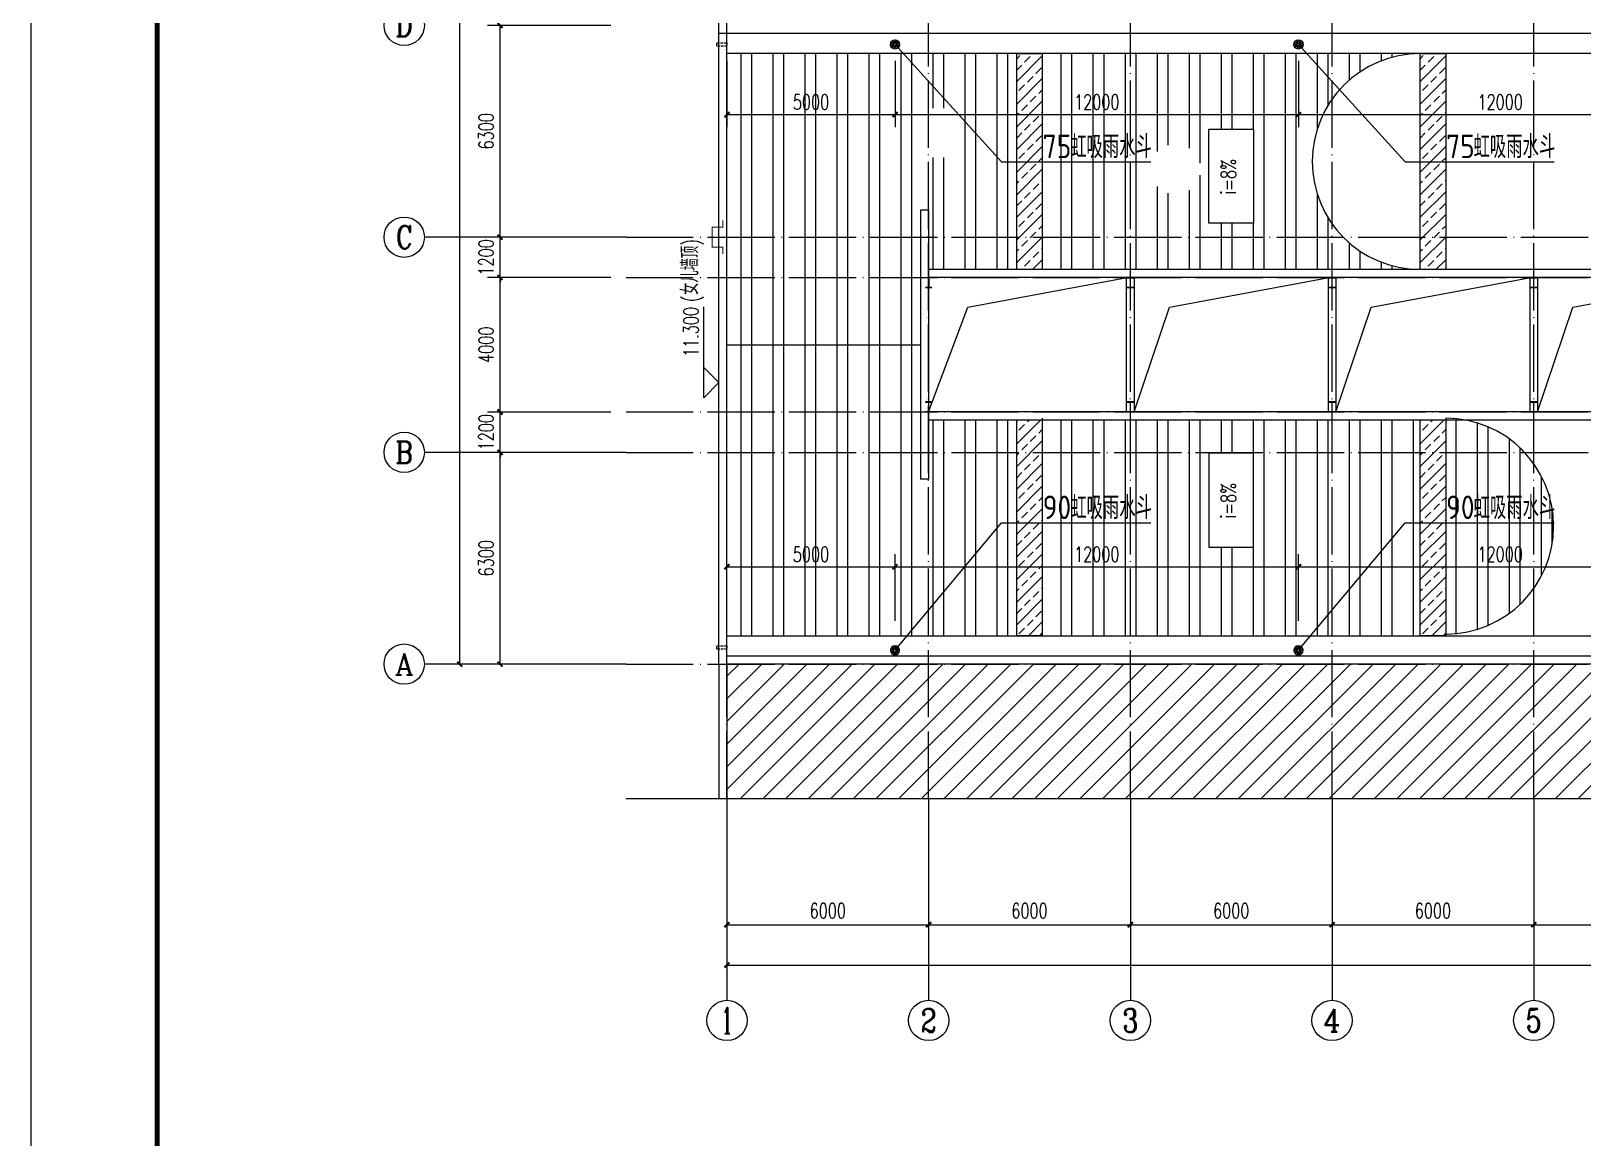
# Model space of a CAD drawing. Extents: x 1635833 to 4277885, y 16914845 to 35313750.
# Drawn here: x 2113224 to 2159387, y 17538837 to 17571763 of the extents above; entities that cross this region are included whole.
import ezdxf
from ezdxf.enums import TextEntityAlignment as Align

# ---------------------------------------------------------------- set-up
doc = ezdxf.new("R2010")
doc.units = 0
doc.header["$LTSCALE"] = 1000
doc.header["$MEASUREMENT"] = 0
doc.linetypes.add('DASH', pattern=[0.35, 0.25, -0.1])
doc.linetypes.add('DOTE', pattern=[2.42, 2, -0.2, 0.02, -0.2])
doc.layers.get('Defpoints').update_dxf_attribs({"color": 250})
for name, color, linetype in [('0 - 屋顶线', 150, 'Continuous'), ('AXIS_TEXT', 7, 'Continuous'), ('AXIS_外部', 171, 'Continuous'), ('COLUMN', 2, 'Continuous'), ('DIM_SYMB', 165, 'Continuous'), ('DOTE', 8, 'DOTE'), ('PUB_DIM', 161, 'Continuous'), ('PUB_TEXT', 7, 'Continuous'), ('R-tec-xhbz', 7, 'Continuous'), ('R-tec-ysd', 1, 'Continuous'), ('TK', 4, 'Continuous'), ('TWT_DIM', 3, 'Continuous'), ('TWT_TEXT', 7, 'Continuous'), ('WALL-PARAPET', 6, 'Continuous'), ('填充', 8, 'Continuous')]:
    doc.layers.add(name, color=color, linetype=linetype)
doc.styles.add('_TCH_AXIS', font='COMPLEX', dxfattribs={"bigfont": 'GBCBIG'})
doc.styles.add('_TCH_DIM', font='SIMPLEX', dxfattribs={"bigfont": 'GBCBIG'})
doc.styles.add('_TCH_DIM_T3', font='SIMPLEX', dxfattribs={"width": 0.705882, "bigfont": 'GBCBIG'})
doc.styles.add('COMPLEX', font='COMPLEX')
doc.styles.get("Standard").update_dxf_attribs({"font": 'gbenor.shx', "bigfont": 'gbcbig.shx'})
doc.dimstyles.new('_TCH_ARCH&&150', dxfattribs={"dimtxt": 446.25, "dimasz": 150, "dimexe": 375, "dimexo": 450, "dimgap": 189.375, "dimtad": 1, "dimdec": 0, "dimzin": 0, "dimdsep": 46, "dimtxsty": '_TCH_DIM_T3', "dimblk": 'ARCHTICK', "dimcen": 0.09, "dimclrt": 7, "dimazin": 2, "dimtfac": 1, "dimtdec": 0, "dimtix": 1, "dimtmove": 2, "dimatfit": 3, "dimfxl": 0, "dimtolj": 1, "dimtzin": 0, "dimarcsym": 0})
doc.dimstyles.new('_TWT_ARCH&&150', dxfattribs={"dimtxt": 446.25, "dimasz": 150, "dimexe": 375, "dimexo": 450, "dimgap": 150, "dimtad": 1, "dimdec": 0, "dimzin": 0, "dimdsep": 46, "dimtxsty": '_TCH_DIM_T3', "dimblk": 'ARCHTICK', "dimcen": 0.09, "dimclrt": 7, "dimazin": 2, "dimtfac": 1, "dimtdec": 0, "dimtix": 1, "dimtmove": 2, "dimatfit": 3, "dimfxl": 0, "dimtolj": 1, "dimtzin": 0, "dimarcsym": 0})
pattern_1 = [(90, (53131.6, -1907255), (-952.5, 6e-14), []), (90, (53449.1, -1906937.5), (-952.5, 6e-14), [])]

# ---------------------------------------------------------------- blocks, each defined once
blk = doc.blocks.new('A$C0FCD69EC')
at = {"layer": 'COLUMN'}
blk.add_hatch(color=2, dxfattribs=at).paths.add_polyline_path([(300, 180), (294, 180), (294, 94), (6, 94), (6, 180), (0, 180), (0, 0), (6, 0), (6, 86), (294, 86), (294, 0), (300, 0)])
at = {"layer": 'COLUMN', "color": 2}
blk.add_lwpolyline([(300, 0), (294, 0), (294, 86), (6, 86), (6, 0), (0, 0), (0, 180), (6, 180), (6, 94), (294, 94), (294, 180), (300, 180)], close=True, dxfattribs=at)
blk = doc.blocks.new('ysd')
at = {"layer": 'R-tec-ysd', "lineweight": 25}
for p, q in [((351079, 494502), (351174, 494471)), ((351174, 494452), (351079, 494422)), ((351179, 494489), (351081, 494510)), ((351081, 494414), (351179, 494435)), ((351121, 494579), (351188, 494505)), ((351188, 494419), (351121, 494344)), ((351201, 494518), (351127, 494585)), ((351127, 494339), (351201, 494405)), ((351196, 494625), (351217, 494527)), ((351217, 494396), (351196, 494299)), ((351235, 494532), (351204, 494627)), ((351204, 494297), (351235, 494391)), ((351284, 494627), (351254, 494532)), ((351254, 494391), (351284, 494297)), ((351271, 494527), (351292, 494625)), ((351292, 494299), (351271, 494396)), ((351362, 494585), (351288, 494518)), ((351288, 494405), (351362, 494339)), ((351301, 494505), (351367, 494579)), ((351367, 494344), (351301, 494419)), ((351407, 494510), (351310, 494489)), ((351310, 494435), (351407, 494414)), ((351315, 494471), (351409, 494502)), ((351409, 494422), (351315, 494452))]:
    blk.add_line(p, q, dxfattribs=at)
for radius in [170, 54]:
    blk.add_circle((351244, 494462), radius, dxfattribs=at)
for centre, start, end in [((351170, 494462), 291.6382, 68.3675), ((351180, 494499), 261.6382, 38.3675), ((351180, 494425), 321.6382, 98.3675), ((351207, 494526), 231.6382, 8.3675), ((351207, 494398), 351.6382, 128.3675), ((351244, 494536), 201.6382, 338.3675), ((351244, 494388), 21.6382, 158.3675), ((351281, 494526), 171.6382, 308.3675), ((351281, 494398), 51.6382, 188.3675), ((351308, 494499), 141.6382, 278.3675), ((351308, 494425), 81.6382, 218.3675), ((351318, 494462), 111.6382, 248.3675)]:
    blk.add_arc(centre, 10, start, end, dxfattribs=at)
blk = doc.blocks.new('GeYuanFrame_62034133', base_point=(20.09, 4.53))
at = {"layer": 'TK'}
blk.add_lwpolyline([(20.09, 4.53), (20.09, 598.53), (1071.09, 598.53), (1071.09, 4.53)], close=True, dxfattribs=at)
at = {"layer": 'TK', "const_width": 1}
blk.add_lwpolyline([(45.09, 588.53), (1061.09, 588.53), (1061.09, 14.53), (45.09, 14.53)], close=True, dxfattribs=at)
blk = doc.blocks.new('_ArchTick')
at = {"color": 0, "linetype": 'ByBlock', "const_width": 0.4}
blk.add_lwpolyline([(-0.5, -0.5), (0.5, 0.5)], dxfattribs=at)
blk = doc.blocks.new('*D55')
at = {"layer": 'Defpoints', "color": 0}
for p in [(2138924, 17555827), (2133924, 17553771), (2138924, 17553771)]:
    blk.add_point(p, dxfattribs=at)
at = {"layer": 'TWT_DIM', "color": 0, "lineweight": -2}
for p, q in [((2133924, 17554221), (2133924, 17556202)), ((2138924, 17554221), (2138924, 17556202)), ((2133924, 17555827), (2138924, 17555827))]:
    blk.add_line(p, q, dxfattribs=at)
at = {"layer": 'TWT_DIM', "color": 0, "lineweight": -2, "xscale": 150, "yscale": 150, "zscale": 150, "rotation": 180}
blk.add_blockref('_ArchTick', (2133924, 17555827), dxfattribs=at)
at = {"layer": 'TWT_DIM', "color": 0, "lineweight": -2, "xscale": 150, "yscale": 150, "zscale": 150}
blk.add_blockref('_ArchTick', (2138924, 17555827), dxfattribs=at)
at = {"layer": 'TWT_DIM', "color": 7, "insert": (2136424, 17556200), "char_height": 446.2, "attachment_point": 5, "style": '_TCH_DIM_T3'}
blk.add_mtext('\\A1;5000', dxfattribs=at)
blk = doc.blocks.new('*D56')
at = {"layer": 'Defpoints', "color": 0}
for p in [(2150924, 17555827), (2138924, 17553771), (2150924, 17553771)]:
    blk.add_point(p, dxfattribs=at)
at = {"layer": 'TWT_DIM', "color": 0, "lineweight": -2}
for p, q in [((2138924, 17554221), (2138924, 17556202)), ((2150924, 17554221), (2150924, 17556202)), ((2138924, 17555827), (2150924, 17555827))]:
    blk.add_line(p, q, dxfattribs=at)
at = {"layer": 'TWT_DIM', "color": 0, "lineweight": -2, "xscale": 150, "yscale": 150, "zscale": 150, "rotation": 180}
blk.add_blockref('_ArchTick', (2138924, 17555827), dxfattribs=at)
at = {"layer": 'TWT_DIM', "color": 0, "lineweight": -2, "xscale": 150, "yscale": 150, "zscale": 150}
blk.add_blockref('_ArchTick', (2150924, 17555827), dxfattribs=at)
at = {"layer": 'TWT_DIM', "color": 7, "insert": (2144924, 17556200), "char_height": 446.2, "attachment_point": 5, "style": '_TCH_DIM_T3'}
blk.add_mtext('\\A1;12000', dxfattribs=at)
blk = doc.blocks.new('*D57')
at = {"layer": 'Defpoints', "color": 0}
for p in [(2162924, 17555827), (2150924, 17553771), (2162924, 17553771)]:
    blk.add_point(p, dxfattribs=at)
at = {"layer": 'TWT_DIM', "color": 0, "lineweight": -2}
for p, q in [((2150924, 17554221), (2150924, 17556202)), ((2162924, 17554221), (2162924, 17556202)), ((2150924, 17555827), (2162924, 17555827))]:
    blk.add_line(p, q, dxfattribs=at)
at = {"layer": 'TWT_DIM', "color": 0, "lineweight": -2, "xscale": 150, "yscale": 150, "zscale": 150, "rotation": 180}
blk.add_blockref('_ArchTick', (2150924, 17555827), dxfattribs=at)
at = {"layer": 'TWT_DIM', "color": 0, "lineweight": -2, "xscale": 150, "yscale": 150, "zscale": 150}
blk.add_blockref('_ArchTick', (2162924, 17555827), dxfattribs=at)
at = {"layer": 'TWT_DIM', "color": 7, "insert": (2156924, 17556200), "char_height": 446.2, "attachment_point": 5, "style": '_TCH_DIM_T3'}
blk.add_mtext('\\A1;12000', dxfattribs=at)
blk = doc.blocks.new('*D65')
at = {"layer": 'Defpoints', "color": 0}
for p in [(2133924, 17571331), (2138924, 17571331), (2138924, 17569276)]:
    blk.add_point(p, dxfattribs=at)
at = {"layer": 'TWT_DIM', "color": 0, "lineweight": -2}
for p, q in [((2133924, 17570881), (2133924, 17568901)), ((2138924, 17570881), (2138924, 17568901)), ((2133924, 17569276), (2138924, 17569276))]:
    blk.add_line(p, q, dxfattribs=at)
at = {"layer": 'TWT_DIM', "color": 0, "lineweight": -2, "xscale": 150, "yscale": 150, "zscale": 150, "rotation": 180}
blk.add_blockref('_ArchTick', (2133924, 17569276), dxfattribs=at)
at = {"layer": 'TWT_DIM', "color": 0, "lineweight": -2, "xscale": 150, "yscale": 150, "zscale": 150}
blk.add_blockref('_ArchTick', (2138924, 17569276), dxfattribs=at)
at = {"layer": 'TWT_DIM', "color": 7, "insert": (2136424, 17569649), "char_height": 446.2, "attachment_point": 5, "style": '_TCH_DIM_T3'}
blk.add_mtext('\\A1;5000', dxfattribs=at)
blk = doc.blocks.new('*D66')
at = {"layer": 'Defpoints', "color": 0}
for p in [(2138924, 17571331), (2150924, 17571331), (2150924, 17569276)]:
    blk.add_point(p, dxfattribs=at)
at = {"layer": 'TWT_DIM', "color": 0, "lineweight": -2}
for p, q in [((2138924, 17570881), (2138924, 17568901)), ((2150924, 17570881), (2150924, 17568901)), ((2138924, 17569276), (2150924, 17569276))]:
    blk.add_line(p, q, dxfattribs=at)
at = {"layer": 'TWT_DIM', "color": 0, "lineweight": -2, "xscale": 150, "yscale": 150, "zscale": 150, "rotation": 180}
blk.add_blockref('_ArchTick', (2138924, 17569276), dxfattribs=at)
at = {"layer": 'TWT_DIM', "color": 0, "lineweight": -2, "xscale": 150, "yscale": 150, "zscale": 150}
blk.add_blockref('_ArchTick', (2150924, 17569276), dxfattribs=at)
at = {"layer": 'TWT_DIM', "color": 7, "insert": (2144924, 17569649), "char_height": 446.2, "attachment_point": 5, "style": '_TCH_DIM_T3'}
blk.add_mtext('\\A1;12000', dxfattribs=at)
blk = doc.blocks.new('*D67')
at = {"layer": 'Defpoints', "color": 0}
for p in [(2150924, 17571331), (2162924, 17571331), (2162924, 17569276)]:
    blk.add_point(p, dxfattribs=at)
at = {"layer": 'TWT_DIM', "color": 0, "lineweight": -2}
for p, q in [((2150924, 17570881), (2150924, 17568901)), ((2162924, 17570881), (2162924, 17568901)), ((2150924, 17569276), (2162924, 17569276))]:
    blk.add_line(p, q, dxfattribs=at)
at = {"layer": 'TWT_DIM', "color": 0, "lineweight": -2, "xscale": 150, "yscale": 150, "zscale": 150, "rotation": 180}
blk.add_blockref('_ArchTick', (2150924, 17569276), dxfattribs=at)
at = {"layer": 'TWT_DIM', "color": 0, "lineweight": -2, "xscale": 150, "yscale": 150, "zscale": 150}
blk.add_blockref('_ArchTick', (2162924, 17569276), dxfattribs=at)
at = {"layer": 'TWT_DIM', "color": 7, "insert": (2156924, 17569649), "char_height": 446.2, "attachment_point": 5, "style": '_TCH_DIM_T3'}
blk.add_mtext('\\A1;12000', dxfattribs=at)
blk = doc.blocks.new('*D100')
at = {"layer": 'AXIS_外部', "color": 0, "lineweight": -2}
for p, q in [((2130474, 17559231), (2126799, 17559231)), ((2127174, 17552931), (2127174, 17559231)), ((2130474, 17552931), (2126799, 17552931))]:
    blk.add_line(p, q, dxfattribs=at)
at = {"layer": 'Defpoints', "color": 0}
for p in [(2127174, 17559231), (2130924, 17559231), (2130924, 17552931)]:
    blk.add_point(p, dxfattribs=at)
at = {"layer": 'AXIS_外部', "color": 0, "lineweight": -2, "xscale": 150, "yscale": 150, "zscale": 150}
for p, rotation in [((2127174, 17559231), 90), ((2127174, 17552931), 270)]:
    blk.add_blockref('_ArchTick', p, dxfattribs=dict(at, rotation=rotation))
at = {"layer": 'AXIS_外部', "color": 7, "insert": (2126761, 17556081), "char_height": 446.2, "attachment_point": 5, "rotation": 90, "style": '_TCH_DIM_T3'}
blk.add_mtext('\\A1;6300', dxfattribs=at)
blk = doc.blocks.new('*D101')
at = {"layer": 'AXIS_外部', "color": 0, "lineweight": -2}
for p, q in [((2127174, 17560431), (2127174, 17560581)), ((2130474, 17560431), (2126799, 17560431)), ((2127174, 17559231), (2127174, 17560431)), ((2130474, 17559231), (2126799, 17559231)), ((2127174, 17559231), (2127174, 17559081))]:
    blk.add_line(p, q, dxfattribs=at)
at = {"layer": 'Defpoints', "color": 0}
for p in [(2127174, 17560431), (2130924, 17560431), (2130924, 17559231)]:
    blk.add_point(p, dxfattribs=at)
at = {"layer": 'AXIS_外部', "color": 0, "lineweight": -2, "xscale": 150, "yscale": 150, "zscale": 150}
for p, rotation in [((2127174, 17560431), 270), ((2127174, 17559231), 90)]:
    blk.add_blockref('_ArchTick', p, dxfattribs=dict(at, rotation=rotation))
at = {"layer": 'AXIS_外部', "color": 7, "insert": (2126761, 17559831), "char_height": 446.2, "attachment_point": 5, "rotation": 90, "style": '_TCH_DIM_T3'}
blk.add_mtext('\\A1;1200', dxfattribs=at)
blk = doc.blocks.new('*D102')
at = {"layer": 'AXIS_外部', "color": 0, "lineweight": -2}
for p, q in [((2130474, 17564431), (2126799, 17564431)), ((2127174, 17560431), (2127174, 17564431)), ((2130474, 17560431), (2126799, 17560431))]:
    blk.add_line(p, q, dxfattribs=at)
at = {"layer": 'Defpoints', "color": 0}
for p in [(2127174, 17564431), (2130924, 17564431), (2130924, 17560431)]:
    blk.add_point(p, dxfattribs=at)
at = {"layer": 'AXIS_外部', "color": 0, "lineweight": -2, "xscale": 150, "yscale": 150, "zscale": 150}
for p, rotation in [((2127174, 17564431), 90), ((2127174, 17560431), 270)]:
    blk.add_blockref('_ArchTick', p, dxfattribs=dict(at, rotation=rotation))
at = {"layer": 'AXIS_外部', "color": 7, "insert": (2126761, 17562431), "char_height": 446.2, "attachment_point": 5, "rotation": 90, "style": '_TCH_DIM_T3'}
blk.add_mtext('\\A1;4000', dxfattribs=at)
blk = doc.blocks.new('*D103')
at = {"layer": 'AXIS_外部', "color": 0, "lineweight": -2}
for p, q in [((2130474, 17565631), (2126799, 17565631)), ((2127174, 17565631), (2127174, 17565781)), ((2127174, 17564431), (2127174, 17565631)), ((2130474, 17564431), (2126799, 17564431)), ((2127174, 17564431), (2127174, 17564281))]:
    blk.add_line(p, q, dxfattribs=at)
at = {"layer": 'Defpoints', "color": 0}
for p in [(2127174, 17565631), (2130924, 17565631), (2130924, 17564431)]:
    blk.add_point(p, dxfattribs=at)
at = {"layer": 'AXIS_外部', "color": 0, "lineweight": -2, "xscale": 150, "yscale": 150, "zscale": 150}
for p, rotation in [((2127174, 17565631), 270), ((2127174, 17564431), 90)]:
    blk.add_blockref('_ArchTick', p, dxfattribs=dict(at, rotation=rotation))
at = {"layer": 'AXIS_外部', "color": 7, "insert": (2126761, 17565031), "char_height": 446.2, "attachment_point": 5, "rotation": 90, "style": '_TCH_DIM_T3'}
blk.add_mtext('\\A1;1200', dxfattribs=at)
blk = doc.blocks.new('*D104')
at = {"layer": 'AXIS_外部', "color": 0, "lineweight": -2}
for p, q in [((2130474, 17571931), (2126799, 17571931)), ((2127174, 17565631), (2127174, 17571931)), ((2130474, 17565631), (2126799, 17565631))]:
    blk.add_line(p, q, dxfattribs=at)
at = {"layer": 'Defpoints', "color": 0}
for p in [(2127174, 17571931), (2130924, 17571931), (2130924, 17565631)]:
    blk.add_point(p, dxfattribs=at)
at = {"layer": 'AXIS_外部', "color": 0, "lineweight": -2, "xscale": 150, "yscale": 150, "zscale": 150}
for p, rotation in [((2127174, 17571931), 90), ((2127174, 17565631), 270)]:
    blk.add_blockref('_ArchTick', p, dxfattribs=dict(at, rotation=rotation))
at = {"layer": 'AXIS_外部', "color": 7, "insert": (2126761, 17568781), "char_height": 446.2, "attachment_point": 5, "rotation": 90, "style": '_TCH_DIM_T3'}
blk.add_mtext('\\A1;6300', dxfattribs=at)
blk = doc.blocks.new('*D114')
at = {"layer": 'AXIS_外部', "color": 0, "lineweight": -2}
for p, q in [((2130474, 17610171), (2125599, 17610171)), ((2125974, 17552931), (2125974, 17610171)), ((2130474, 17552931), (2125599, 17552931))]:
    blk.add_line(p, q, dxfattribs=at)
at = {"layer": 'Defpoints', "color": 0}
for p in [(2125974, 17610171), (2130924, 17610171), (2130924, 17552931)]:
    blk.add_point(p, dxfattribs=at)
at = {"layer": 'AXIS_外部', "color": 0, "lineweight": -2, "xscale": 150, "yscale": 150, "zscale": 150}
for p, rotation in [((2125974, 17610171), 90), ((2125974, 17552931), 270)]:
    blk.add_blockref('_ArchTick', p, dxfattribs=dict(at, rotation=rotation))
at = {"layer": 'AXIS_外部', "color": 7, "insert": (2125561, 17581551), "char_height": 446.2, "attachment_point": 5, "rotation": 90, "style": '_TCH_DIM_T3'}
blk.add_mtext('\\A1;57240', dxfattribs=at)
blk = doc.blocks.new('*D136')
at = {"layer": 'AXIS_外部', "color": 0, "lineweight": -2}
for p, q in [((2133924, 17548481), (2133924, 17544806)), ((2139924, 17548481), (2139924, 17544806)), ((2133924, 17545181), (2139924, 17545181))]:
    blk.add_line(p, q, dxfattribs=at)
at = {"layer": 'Defpoints', "color": 0}
for p in [(2133924, 17548931), (2139924, 17548931), (2139924, 17545181)]:
    blk.add_point(p, dxfattribs=at)
at = {"layer": 'AXIS_外部', "color": 0, "lineweight": -2, "xscale": 150, "yscale": 150, "zscale": 150, "rotation": 180}
blk.add_blockref('_ArchTick', (2133924, 17545181), dxfattribs=at)
at = {"layer": 'AXIS_外部', "color": 0, "lineweight": -2, "xscale": 150, "yscale": 150, "zscale": 150}
blk.add_blockref('_ArchTick', (2139924, 17545181), dxfattribs=at)
at = {"layer": 'AXIS_外部', "color": 7, "insert": (2136924, 17545594), "char_height": 446.2, "attachment_point": 5, "style": '_TCH_DIM_T3'}
blk.add_mtext('\\A1;6000', dxfattribs=at)
blk = doc.blocks.new('*D137')
at = {"layer": 'AXIS_外部', "color": 0, "lineweight": -2}
for p, q in [((2139924, 17548481), (2139924, 17544806)), ((2145924, 17548481), (2145924, 17544806)), ((2139924, 17545181), (2145924, 17545181))]:
    blk.add_line(p, q, dxfattribs=at)
at = {"layer": 'Defpoints', "color": 0}
for p in [(2139924, 17548931), (2145924, 17548931), (2145924, 17545181)]:
    blk.add_point(p, dxfattribs=at)
at = {"layer": 'AXIS_外部', "color": 0, "lineweight": -2, "xscale": 150, "yscale": 150, "zscale": 150, "rotation": 180}
blk.add_blockref('_ArchTick', (2139924, 17545181), dxfattribs=at)
at = {"layer": 'AXIS_外部', "color": 0, "lineweight": -2, "xscale": 150, "yscale": 150, "zscale": 150}
blk.add_blockref('_ArchTick', (2145924, 17545181), dxfattribs=at)
at = {"layer": 'AXIS_外部', "color": 7, "insert": (2142924, 17545594), "char_height": 446.2, "attachment_point": 5, "style": '_TCH_DIM_T3'}
blk.add_mtext('\\A1;6000', dxfattribs=at)
blk = doc.blocks.new('*D138')
at = {"layer": 'AXIS_外部', "color": 0, "lineweight": -2}
for p, q in [((2145924, 17548481), (2145924, 17544806)), ((2151924, 17548481), (2151924, 17544806)), ((2145924, 17545181), (2151924, 17545181))]:
    blk.add_line(p, q, dxfattribs=at)
at = {"layer": 'Defpoints', "color": 0}
for p in [(2145924, 17548931), (2151924, 17548931), (2151924, 17545181)]:
    blk.add_point(p, dxfattribs=at)
at = {"layer": 'AXIS_外部', "color": 0, "lineweight": -2, "xscale": 150, "yscale": 150, "zscale": 150, "rotation": 180}
blk.add_blockref('_ArchTick', (2145924, 17545181), dxfattribs=at)
at = {"layer": 'AXIS_外部', "color": 0, "lineweight": -2, "xscale": 150, "yscale": 150, "zscale": 150}
blk.add_blockref('_ArchTick', (2151924, 17545181), dxfattribs=at)
at = {"layer": 'AXIS_外部', "color": 7, "insert": (2148924, 17545594), "char_height": 446.2, "attachment_point": 5, "style": '_TCH_DIM_T3'}
blk.add_mtext('\\A1;6000', dxfattribs=at)
blk = doc.blocks.new('*D139')
at = {"layer": 'AXIS_外部', "color": 0, "lineweight": -2}
for p, q in [((2151924, 17548481), (2151924, 17544806)), ((2157924, 17548481), (2157924, 17544806)), ((2151924, 17545181), (2157924, 17545181))]:
    blk.add_line(p, q, dxfattribs=at)
at = {"layer": 'Defpoints', "color": 0}
for p in [(2151924, 17548931), (2157924, 17548931), (2157924, 17545181)]:
    blk.add_point(p, dxfattribs=at)
at = {"layer": 'AXIS_外部', "color": 0, "lineweight": -2, "xscale": 150, "yscale": 150, "zscale": 150, "rotation": 180}
blk.add_blockref('_ArchTick', (2151924, 17545181), dxfattribs=at)
at = {"layer": 'AXIS_外部', "color": 0, "lineweight": -2, "xscale": 150, "yscale": 150, "zscale": 150}
blk.add_blockref('_ArchTick', (2157924, 17545181), dxfattribs=at)
at = {"layer": 'AXIS_外部', "color": 7, "insert": (2154924, 17545594), "char_height": 446.2, "attachment_point": 5, "style": '_TCH_DIM_T3'}
blk.add_mtext('\\A1;6000', dxfattribs=at)
blk = doc.blocks.new('*D140')
at = {"layer": 'AXIS_外部', "color": 0, "lineweight": -2}
for p, q in [((2157924, 17548481), (2157924, 17544806)), ((2163924, 17548481), (2163924, 17544806)), ((2157924, 17545181), (2163924, 17545181))]:
    blk.add_line(p, q, dxfattribs=at)
at = {"layer": 'Defpoints', "color": 0}
for p in [(2157924, 17548931), (2163924, 17548931), (2163924, 17545181)]:
    blk.add_point(p, dxfattribs=at)
at = {"layer": 'AXIS_外部', "color": 0, "lineweight": -2, "xscale": 150, "yscale": 150, "zscale": 150, "rotation": 180}
blk.add_blockref('_ArchTick', (2157924, 17545181), dxfattribs=at)
at = {"layer": 'AXIS_外部', "color": 0, "lineweight": -2, "xscale": 150, "yscale": 150, "zscale": 150}
blk.add_blockref('_ArchTick', (2163924, 17545181), dxfattribs=at)
at = {"layer": 'AXIS_外部', "color": 7, "insert": (2160924, 17545594), "char_height": 446.2, "attachment_point": 5, "style": '_TCH_DIM_T3'}
blk.add_mtext('\\A1;6000', dxfattribs=at)
blk = doc.blocks.new('*D154')
at = {"layer": 'AXIS_外部', "color": 0, "lineweight": -2}
for p, q in [((2133924, 17548481), (2133924, 17543606)), ((2241924, 17548481), (2241924, 17543606)), ((2133924, 17543981), (2241924, 17543981))]:
    blk.add_line(p, q, dxfattribs=at)
at = {"layer": 'Defpoints', "color": 0}
for p in [(2133924, 17548931), (2241924, 17548931), (2241924, 17543981)]:
    blk.add_point(p, dxfattribs=at)
at = {"layer": 'AXIS_外部', "color": 0, "lineweight": -2, "xscale": 150, "yscale": 150, "zscale": 150, "rotation": 180}
blk.add_blockref('_ArchTick', (2133924, 17543981), dxfattribs=at)
at = {"layer": 'AXIS_外部', "color": 0, "lineweight": -2, "xscale": 150, "yscale": 150, "zscale": 150}
blk.add_blockref('_ArchTick', (2241924, 17543981), dxfattribs=at)
at = {"layer": 'AXIS_外部', "color": 7, "insert": (2187924, 17544394), "char_height": 446.2, "attachment_point": 5, "style": '_TCH_DIM_T3'}
blk.add_mtext('\\A1;108000', dxfattribs=at)
blk = doc.blocks.new('_AXISO')
blk.add_circle((0, 0), 0.5)
at = {"layer": 'AXIS_TEXT', "style": 'COMPLEX', "width": 1.041667}
blk.add_attdef('A', text='', height=0.56, dxfattribs=at).set_placement((-0.25, -0.28), (0.25, -0.28), align=Align.FIT)

msp = doc.modelspace()

# ---------------------------------------------------------------- hatches: boundary and pattern name
h = msp.add_hatch()
h.set_pattern_fill('ANSI31', color=250, scale=300, style=0)
h.set_pattern_definition([(45, (53131.6, -1333871.85), (-336.759605, 336.759605), [])])
h.paths.add_polyline_path([(2241923.512, 17552931.374), (2133923.512, 17552931.374), (2133923.512, 17548931.374), (2187810.05, 17548931.374), (2187886.484, 17549141.374), (2187960.541, 17548721.374), (2188035.05, 17548931.374), (2241923.512, 17548931.374)])
h.paths.add_polyline_path([(2186716.34, 17550509.338), (2187472.416, 17550509.338), (2187472.416, 17551756.807), (2186716.34, 17551756.807)], flags=24)
h.paths.add_polyline_path([(2185342.986, 17550485.604), (2187144.505, 17550485.604), (2187144.505, 17551807.123), (2185342.986, 17551807.123)], flags=24)
h.paths.add_polyline_path([(2184334.568, 17550509.338), (2185771.15, 17550509.338), (2185771.15, 17551756.807), (2184334.568, 17551756.807)], flags=24)
h.paths.add_polyline_path([(2182956.467, 17550469.465), (2184767.479, 17550469.465), (2184767.479, 17551819.465), (2182956.467, 17551819.465)], flags=24)
at = {"layer": '填充'}
h = msp.add_hatch(dxfattribs=at)
h.set_pattern_fill('ANSI32', color=8, scale=200, angle=45, style=0)
h.set_pattern_definition(pattern_1)
h.paths.add_polyline_path([(2142543.512, 17571091.374), (2133923.512, 17571091.374), (2133923.512, 17562431.374), (2136528.512, 17562431.374), (2136528.512, 17568737.139), (2139457.471, 17568737.139, -1), (2140957.471, 17568737.139, -1), (2139457.471, 17568737.139), (2136528.512, 17568737.139), (2136528.512, 17562431.374), (2139683.512, 17562431.374), (2139683.512, 17566431.374), (2139923.512, 17566431.374), (2139923.512, 17564671.374), (2142543.512, 17564671.374)])
h.paths.add_polyline_path([(2137968.97, 17561764.812), (2137968.97, 17563097.937), (2137299.595, 17563097.937), (2137299.595, 17561764.812)], flags=9)
h.paths.add_polyline_path([(2137968.97, 17564764.812), (2137968.97, 17566097.937), (2137299.595, 17566097.937), (2137299.595, 17564764.812)], flags=24)
h.paths.add_polyline_path([(2137289.564, 17567958.296), (2139468.92, 17567958.296), (2139468.92, 17568703.907), (2137289.564, 17568703.907)], flags=24)
h.paths.add_polyline_path([(2137013.408, 17568783.076), (2139411.533, 17568783.076), (2139411.533, 17569452.451), (2137013.408, 17569452.451)], flags=24)
h = msp.add_hatch(dxfattribs=at)
h.set_pattern_fill('ANSI32', color=8, scale=200, angle=45, style=0)
h.set_pattern_definition(pattern_1)
h.paths.add_polyline_path([(2154543.512, 17571091.374), (2143303.512, 17571091.374), (2143303.512, 17567656.374), (2143645.256, 17567656.374), (2146518.03, 17567656.374, -1), (2148018.03, 17567656.374, -1), (2146518.03, 17567656.374), (2143645.256, 17567656.374), (2143303.512, 17567656.374), (2143303.512, 17564671.374), (2154543.512, 17564671.374, -1)])
h.paths.add_polyline_path([(2148261.012, 17568841.127), (2149586.012, 17568841.127), (2149586.012, 17566043.403), (2148261.012, 17566043.403)], flags=16)
h.paths.add_polyline_path([(2145619.107, 17566891.494), (2146504.346, 17566891.494), (2146504.346, 17567620.35), (2145619.107, 17567620.35)], flags=24)
h.paths.add_polyline_path([(2144073.967, 17567702.312), (2146472.092, 17567702.312), (2146472.092, 17568371.687), (2144073.967, 17568371.687)], flags=24)
h = msp.add_hatch(dxfattribs=at)
h.set_pattern_fill('ANSI33', color=8, scale=150, style=0)
h.set_pattern_definition([(45, (56131.6, -1441012.84), (-336.759605, 336.759605), []), (45, (56468.36, -1441012.84), (-336.759605, 336.759605), [238.125, -119.0625])])
h.paths.add_polyline_path([(2142543.512, 17564671.374), (2143303.512, 17564671.374), (2143303.512, 17571031.374), (2142543.512, 17571031.374)])
h.paths.add_polyline_path([(2143303.512, 17560191.374), (2142543.512, 17560191.374), (2142543.512, 17553771.374), (2143303.512, 17553771.374)])
h = msp.add_hatch(dxfattribs=at)
h.set_pattern_fill('ANSI33', color=8, scale=150, style=0)
h.set_pattern_definition([(45, (68131.6, -1441012.84), (-336.759605, 336.759605), []), (45, (68468.36, -1441012.84), (-336.759605, 336.759605), [238.125, -119.0625])])
h.paths.add_polyline_path([(2155303.512, 17560191.374), (2154543.512, 17560191.374), (2154543.512, 17553771.374), (2155303.512, 17553771.374)])
h.paths.add_polyline_path([(2154543.512, 17564671.374), (2155303.512, 17564671.374), (2155303.512, 17571031.374), (2154543.512, 17571031.374)])
h = msp.add_hatch(dxfattribs=at)
h.set_pattern_fill('ANSI32', color=8, scale=200, angle=45, style=0)
h.set_pattern_definition(pattern_1)
h.paths.add_polyline_path([(2142543.512, 17560191.374), (2139923.512, 17560191.374), (2139923.512, 17558431.374), (2139683.512, 17558431.374), (2139683.512, 17560431.374), (2139683.512, 17562431.374), (2133923.512, 17562431.374), (2133923.512, 17553771.374), (2142543.512, 17553771.374)])
h.paths.add_polyline_path([(2137968.97, 17558764.812), (2137968.97, 17560097.937), (2137299.595, 17560097.937), (2137299.595, 17558764.812)], flags=24)
h.paths.add_polyline_path([(2137968.97, 17561764.812), (2137968.97, 17563097.937), (2137299.595, 17563097.937), (2137299.595, 17561764.812)], flags=9)
h.paths.add_polyline_path([(2142406.95, 17558032.312), (2143440.075, 17558032.312), (2143440.075, 17558701.687), (2142406.95, 17558701.687)], flags=9)
h.paths.add_polyline_path([(2140566.95, 17558032.312), (2141900.075, 17558032.312), (2141900.075, 17558701.687), (2140566.95, 17558701.687)], flags=24)
h = msp.add_hatch(dxfattribs=at)
h.set_pattern_fill('ANSI32', color=8, scale=200, angle=45, style=0)
h.set_pattern_definition(pattern_1)
h.paths.add_polyline_path([(2154543.512, 17560191.374), (2143303.512, 17560191.374), (2143303.512, 17553771.374), (2154543.512, 17553771.374)])
h.paths.add_polyline_path([(2149586.012, 17556405.679), (2148261.012, 17556405.679), (2148261.012, 17559203.403), (2149586.012, 17559203.403)], flags=16)
h.paths.add_polyline_path([(2154406.95, 17558032.312), (2155440.075, 17558032.312), (2155440.075, 17558701.687), (2154406.95, 17558701.687)], flags=9)
h.paths.add_polyline_path([(2152566.95, 17558032.312), (2153900.075, 17558032.312), (2153900.075, 17558701.687), (2152566.95, 17558701.687)], flags=24)
h.paths.add_polyline_path([(2143946.95, 17558032.312), (2145280.075, 17558032.312), (2145280.075, 17558701.687), (2143946.95, 17558701.687)], flags=24)
h.paths.add_polyline_path([(2142406.95, 17558032.312), (2143440.075, 17558032.312), (2143440.075, 17558701.687), (2142406.95, 17558701.687)], flags=9)
h.paths.add_polyline_path([(2151024.59, 17554185.523), (2151909.829, 17554185.523), (2151909.829, 17554914.379), (2151024.59, 17554914.379)], flags=24)
h.paths.add_polyline_path([(2151355.507, 17555015.749), (2151919.603, 17555015.749), (2151919.603, 17555769.738), (2151355.507, 17555769.738)], flags=24)
h.paths.add_polyline_path([(2149751.684, 17555057.777), (2151444.809, 17555057.777), (2151444.809, 17555727.152), (2149751.684, 17555727.152)], flags=24)
h.paths.add_polyline_path([(2148659.656, 17555010.164), (2149977.741, 17555010.164), (2149977.741, 17555764.153), (2148659.656, 17555764.153)], flags=24)
h.paths.add_polyline_path([(2147745.833, 17555057.777), (2148763.958, 17555057.777), (2148763.958, 17555727.152), (2147745.833, 17555727.152)], flags=24)
h.paths.add_polyline_path([(2147399.417, 17555035.297), (2147941.172, 17555035.297), (2147941.172, 17555739.02), (2147399.417, 17555739.02)], flags=24)
h.paths.add_polyline_path([(2146177.216, 17555057.777), (2147510.341, 17555057.777), (2147510.341, 17555727.152), (2146177.216, 17555727.152)], flags=24)
h = msp.add_hatch(dxfattribs=at)
h.set_pattern_fill('ANSI32', color=8, scale=200, angle=45, style=0)
h.set_pattern_definition(pattern_1)
h.paths.add_polyline_path([(2155898.36, 17560191.374), (2155303.512, 17560191.374), (2155303.512, 17555011.839), (2157794.082, 17555011.839, 0.568286898)])
h.paths.add_polyline_path([(2157794.082, 17555011.839), (2155303.512, 17555011.839), (2155303.512, 17553826.972, 0.225748309)])
h.paths.add_polyline_path([(2155946.95, 17558032.312), (2157280.075, 17558032.312), (2157280.075, 17558701.687), (2155946.95, 17558701.687)], flags=24)
h.paths.add_polyline_path([(2154406.95, 17558032.312), (2155440.075, 17558032.312), (2155440.075, 17558701.687), (2154406.95, 17558701.687)], flags=9)

# ---------------------------------------------------------------- linework, layer by layer
at = {"linetype": 'DASH', "ltscale": 0.3}
for points in [[(2133923.512, 17571413.128), (2133923.512, 17571313.128), (2133623.512, 17571313.128), (2133623.512, 17571413.128)], [(2133923.512, 17553476.824), (2133923.512, 17553376.824), (2133623.512, 17553376.824), (2133623.512, 17553476.824)]]:
    msp.add_lwpolyline(points, close=True, dxfattribs=at)
for points in [[(2142543.512, 17564671.374), (2142543.512, 17571091.374), (2143303.512, 17571091.374), (2143303.512, 17564671.374)], [(2154543.512, 17564671.374), (2154543.512, 17571091.374), (2155303.512, 17571091.374), (2155303.512, 17564671.374)], [(2143303.512, 17560246.972), (2143303.512, 17553771.374), (2142543.512, 17553771.374), (2142543.512, 17560160.491)], [(2155303.512, 17560246.972), (2155303.512, 17553771.374), (2154543.512, 17553771.374), (2154543.512, 17560160.491)]]:
    msp.add_lwpolyline(points)
for points in [[(2149586.012, 17568841.127), (2149586.012, 17566043.403), (2148261.012, 17566043.403), (2148261.012, 17568841.127)], [(2146033.512, 17564431.374), (2146033.512, 17560431.374), (2145813.512, 17560431.374), (2145813.512, 17564431.374)], [(2152033.512, 17564431.374), (2152033.512, 17560431.374), (2151813.512, 17560431.374), (2151813.512, 17564431.374)], [(2158033.512, 17564431.374), (2158033.512, 17560431.374), (2157813.512, 17560431.374), (2157813.512, 17564431.374)], [(2149586.012, 17556405.679), (2149586.012, 17559203.403), (2148261.012, 17559203.403), (2148261.012, 17556405.679)]]:
    msp.add_lwpolyline(points, close=True)
at = {"const_width": 30}
msp.add_lwpolyline([(2133803.512, 17565131.374), (2133803.512, 17565331.374), (2133483.512, 17565331.374), (2133483.512, 17565931.374), (2133803.512, 17565931.374), (2133803.512, 17566131.374)], dxfattribs=at)
at = {"layer": '0 - 屋顶线'}
for p, q in [((2242163.512, 17571691.374), (2133683.512, 17571691.374)), ((2241923.512, 17571091.374), (2133923.512, 17571091.374)), ((2133923.512, 17562431.374), (2139683.512, 17562431.374)), ((2133923.512, 17553771.374), (2241923.512, 17553771.374)), ((2133683.512, 17552931.374), (2133683.512, 17548931.374)), ((2133923.512, 17552931.374), (2133923.512, 17548931.374))]:
    msp.add_line(p, q, dxfattribs=at)
for points in [[(2133683.512, 17552931.374), (2133683.512, 17610171.374), (2242163.512, 17610171.374), (2242163.512, 17552931.374)], [(2241923.512, 17571691.374), (2241923.512, 17553171.374), (2133923.512, 17553171.374), (2133923.512, 17571691.374)], [(2139923.512, 17560431.374), (2141090.137, 17563545.686), (2145833.512, 17564431.374)], [(2146033.512, 17560431.374), (2147090.137, 17563545.686), (2151833.512, 17564431.374)], [(2152033.512, 17560431.374), (2153090.137, 17563545.686), (2157833.512, 17564431.374)], [(2158033.512, 17560431.374), (2159090.137, 17563545.686), (2163833.512, 17564431.374)], [(2241923.512, 17552931.374), (2133923.512, 17552931.374)]]:
    msp.add_lwpolyline(points, dxfattribs=at)
at = {"layer": 'AXIS_外部'}
for p, q in [((2130923.512, 17565631.374), (2124923.512, 17565631.374)), ((2130923.512, 17559231.374), (2124923.512, 17559231.374)), ((2130923.512, 17552931.374), (2124923.512, 17552931.374)), ((2133923.512, 17548931.374), (2133923.512, 17542931.374)), ((2139923.512, 17548931.374), (2139923.512, 17542931.374)), ((2145923.512, 17548931.374), (2145923.512, 17542931.374)), ((2151923.512, 17548931.374), (2151923.512, 17542931.374)), ((2157923.512, 17548931.374), (2157923.512, 17542931.374))]:
    msp.add_line(p, q, dxfattribs=at)
at = {"layer": 'DIM_SYMB'}
for points in [[(2149169.814, 17566742.806, 0, 0, 0), (2149169.814, 17567690.53, 120, 0, 0), (2149169.814, 17568140.53, 0, 0, 0)], [(2149169.814, 17558504.001, 0, 0, 0), (2149169.814, 17557556.277, 120, 0, 0), (2149169.814, 17557106.277, 0, 0, 0)]]:
    msp.add_lwpolyline(points, format="xyseb", dxfattribs=at)
at = {"layer": 'DIM_SYMB', "color": 150}
msp.add_lwpolyline([(2130923.512, 17548931.374), (2187810.05, 17548931.374), (2187886.484, 17549141.374), (2187960.541, 17548721.374), (2188035.05, 17548931.374), (2244923.512, 17548931.374)], dxfattribs=at)
at = {"layer": 'DOTE'}
for p, q in [((2133923.512, 17548931.374), (2133923.512, 17612931.374)), ((2139923.512, 17548931.374), (2139923.512, 17612931.374)), ((2145923.512, 17548931.374), (2145923.512, 17612931.374)), ((2151923.512, 17548931.374), (2151923.512, 17612931.374)), ((2157923.512, 17548931.374), (2157923.512, 17612931.374)), ((2130923.512, 17565631.374), (2244923.512, 17565631.374)), ((2130923.512, 17564431.374), (2244923.512, 17564431.374)), ((2130923.512, 17560431.374), (2244923.512, 17560431.374)), ((2130923.512, 17559231.374), (2244923.512, 17559231.374)), ((2130923.512, 17552931.374), (2244923.512, 17552931.374))]:
    msp.add_line(p, q, dxfattribs=at)
at = {"layer": 'PUB_DIM'}
for p, q in [((2133233.512, 17560855.382), (2133233.512, 17563555.382)), ((2133683.512, 17561305.382), (2133233.512, 17561755.382)), ((2133683.512, 17561305.382), (2133233.512, 17560855.382))]:
    msp.add_line(p, q, dxfattribs=at)
at = {"layer": 'R-tec-xhbz', "color": 3}
for p, q in [((2138923.512, 17571365.584), (2142094.331, 17567870.884)), ((2150923.512, 17571365.584), (2154094.331, 17567870.884)), ((2142094.331, 17567870.884), (2146530.237, 17567870.884)), ((2154094.331, 17567870.884), (2158530.237, 17567870.884)), ((2138923.512, 17553342.78), (2142094.331, 17557135.255)), ((2142094.331, 17557135.255), (2146530.237, 17557135.255)), ((2150923.512, 17553342.78), (2154094.331, 17557135.255)), ((2154094.331, 17557135.255), (2158530.237, 17557135.255))]:
    msp.add_line(p, q, dxfattribs=at)
at = {"layer": 'WALL-PARAPET'}
for p, q in [((2139683.512, 17566431.374), (2139683.512, 17560431.374)), ((2139923.512, 17566431.374), (2139683.512, 17566431.374)), ((2139923.512, 17566431.374), (2139923.512, 17560431.374)), ((2235923.512, 17564671.374), (2139923.512, 17564671.374)), ((2139923.512, 17564431.374), (2139923.512, 17564671.374)), ((2235923.512, 17564431.374), (2139923.512, 17564431.374)), ((2139683.512, 17560431.374), (2139683.512, 17558431.374)), ((2139923.512, 17560431.374), (2139923.512, 17558431.374)), ((2235923.512, 17560431.374), (2139923.512, 17560431.374)), ((2235923.512, 17560191.374), (2139923.512, 17560191.374)), ((2139923.512, 17558431.374), (2139683.512, 17558431.374))]:
    msp.add_line(p, q, dxfattribs=at)
for centre, start, end in [((2154543.512, 17567881.374), 90, 270), ((2155303.512, 17557036.972), 270.0003003, 90)]:
    msp.add_arc(centre, 3210, start, end, dxfattribs=at)

# ---------------------------------------------------------------- block references
at = {"xscale": 150, "yscale": 150, "zscale": 150}
msp.add_blockref('GeYuanFrame_62034133', (2113223.512, 17535942.007), dxfattribs=at)
at = {"layer": 'AXIS_外部'}
ref = msp.add_blockref('_AXISO', (2124323.512, 17571931.374), dxfattribs=dict(at, xscale=1200, yscale=1200, zscale=1200))
ref.add_attrib('A', 'D', dxfattribs={"layer": 'AXIS_TEXT', "height": 652.886, "style": '_TCH_AXIS'}).set_placement((2124059.249, 17571604.932), (2124587.776, 17571604.932), align=Align.FIT)
ref = msp.add_blockref('_AXISO', (2124323.512, 17565631.374), dxfattribs=dict(at, xscale=1200, yscale=1200, zscale=1200))
ref.add_attrib('A', 'C', dxfattribs={"layer": 'AXIS_TEXT', "height": 683.536, "style": '_TCH_AXIS'}).set_placement((2124079.392, 17565289.606), (2124567.632, 17565289.606), align=Align.FIT)
ref = msp.add_blockref('_AXISO', (2124323.512, 17559231.374), dxfattribs=dict(at, xscale=1200, yscale=1200, zscale=1200))
ref.add_attrib('A', 'B', dxfattribs={"layer": 'AXIS_TEXT', "height": 652.886, "style": '_TCH_AXIS'}).set_placement((2124059.249, 17558904.932), (2124587.776, 17558904.932), align=Align.FIT)
ref = msp.add_blockref('_AXISO', (2124323.512, 17552931.374), dxfattribs=dict(at, xscale=1200, yscale=1200, zscale=1200))
ref.add_attrib('A', 'A', dxfattribs={"layer": 'AXIS_TEXT', "height": 637.776, "style": '_TCH_AXIS'}).set_placement((2124050.18, 17552612.487), (2124596.845, 17552612.487), align=Align.FIT)
ref = msp.add_blockref('_AXISO', (2133923.512, 17542331.374), dxfattribs=dict(at, xscale=1200, yscale=1200, zscale=1200))
ref.add_attrib('A', '1', dxfattribs={"layer": 'AXIS_TEXT', "height": 772.082, "style": '_TCH_AXIS'}).set_placement((2133758.066, 17541945.333), (2134088.958, 17541945.333), align=Align.FIT)
ref = msp.add_blockref('_AXISO', (2139923.512, 17542331.374), dxfattribs=dict(at, xscale=1200, yscale=1200, zscale=1200))
ref.add_attrib('A', '2', dxfattribs={"layer": 'AXIS_TEXT', "height": 698.922, "style": '_TCH_AXIS'}).set_placement((2139690.538, 17541981.913), (2140156.486, 17541981.913), align=Align.FIT)
ref = msp.add_blockref('_AXISO', (2145923.512, 17542331.374), dxfattribs=dict(at, xscale=1200, yscale=1200, zscale=1200))
ref.add_attrib('A', '3', dxfattribs={"layer": 'AXIS_TEXT', "height": 698.922, "style": '_TCH_AXIS'}).set_placement((2145690.538, 17541981.913), (2146156.486, 17541981.913), align=Align.FIT)
ref = msp.add_blockref('_AXISO', (2151923.512, 17542331.374), dxfattribs=dict(at, xscale=1200, yscale=1200, zscale=1200))
ref.add_attrib('A', '4', dxfattribs={"layer": 'AXIS_TEXT', "height": 668.163, "style": '_TCH_AXIS'}).set_placement((2151668.974, 17541997.293), (2152178.051, 17541997.293), align=Align.FIT)
ref = msp.add_blockref('_AXISO', (2157923.512, 17542331.374), dxfattribs=dict(at, xscale=1200, yscale=1200, zscale=1200))
ref.add_attrib('A', '5', dxfattribs={"layer": 'AXIS_TEXT', "height": 698.922, "style": '_TCH_AXIS'}).set_placement((2157690.538, 17541981.913), (2158156.486, 17541981.913), align=Align.FIT)
at = {"layer": 'COLUMN', "rotation": 270}
msp.add_blockref('A$C0FCD69EC', (2139833.512, 17564431.374), dxfattribs=at)
at = {"layer": 'COLUMN', "xscale": -1}
for p, rotation in [((2146013.512, 17564431.374), 90), ((2152013.512, 17564431.374), 90), ((2158013.512, 17564431.374), 90), ((2139833.512, 17560431.375), 270), ((2146013.512, 17560731.374), 90), ((2152013.512, 17560731.374), 90), ((2158013.512, 17560731.374), 90)]:
    msp.add_blockref('A$C0FCD69EC', p, dxfattribs=dict(at, rotation=rotation))
at = {"layer": 'R-tec-ysd', "color": 1, "xscale": 0.809999942779541, "yscale": 0.8100000023841858, "zscale": 0.81}
for p in [(1854415.654, 17170851.581), (1866415.654, 17170851.581)]:
    msp.add_blockref('ysd', p, dxfattribs=at)
at = {"layer": 'R-tec-ysd', "color": 1, "xscale": -0.809999942779541, "yscale": 0.8100000023841858, "zscale": 0.81, "rotation": 180}
for p in [(1854415.654, 17953856.784), (1866415.654, 17953856.784)]:
    msp.add_blockref('ysd', p, dxfattribs=at)

# ---------------------------------------------------------------- texts
at = {"layer": 'PUB_TEXT', "style": '_TCH_DIM', "width": 0.705882}
for s, p in [('i=8%', (2149064.814, 17566901.668)), (')', (2133076.012, 17565389.85)), ('(', (2133076.012, 17563705.382)), ('11.300', (2133076.012, 17562070.382)), ('i=8%', (2149064.814, 17557265.139))]:
    msp.add_text(s, height=446.25, rotation=90, dxfattribs=at).set_placement(p)
at = {"layer": 'PUB_TEXT', "style": '_TCH_DIM'}
msp.add_text('女儿墙顶', height=506.383, rotation=90, dxfattribs=at).set_placement((2133076.012, 17563915.382))
at = {"layer": 'TWT_TEXT'}
for s, height, p in [('75', 700, (2143314.977, 17567982.048)), ('虹吸雨水斗', 675.1773, (2144131.643, 17567982.048)), ('75', 700, (2155314.977, 17567982.048)), ('虹吸雨水斗', 675.1773, (2156131.643, 17567982.048)), ('90', 700, (2143314.977, 17557246.419)), ('虹吸雨水斗', 675.1773, (2144133.682, 17557246.419)), ('90', 700, (2155314.977, 17557246.419)), ('虹吸雨水斗', 675.1773, (2156133.682, 17557246.419))]:
    msp.add_text(s, height=height, dxfattribs=at).set_placement(p)

# ---------------------------------------------------------------- dimensions: what is measured, and where the dimension line sits
at = {"layer": 'AXIS_外部'}
for p1, p2, distance, picture, middle in [((2130923.512, 17552931.374), (2130923.512, 17610171.374), 4950, '*D114', (2125561.012, 17581551.374)), ((2130923.512, 17565631.374), (2130923.512, 17571931.374), 3750, '*D104', (2126761.012, 17568781.374)), ((2130923.512, 17564431.374), (2130923.512, 17565631.374), 3750, '*D103', (2126761.012, 17565031.374)), ((2130923.512, 17560431.374), (2130923.512, 17564431.374), 3750, '*D102', (2126761.012, 17562431.374)), ((2130923.512, 17559231.374), (2130923.512, 17560431.374), 3750, '*D101', (2126761.012, 17559831.374)), ((2130923.512, 17552931.374), (2130923.512, 17559231.374), 3750, '*D100', (2126761.012, 17556081.374)), ((2133923.512, 17548931.374), (2139923.512, 17548931.374), -3750, '*D136', (2136923.512, 17545593.874)), ((2133923.512, 17548931.374), (2241923.512, 17548931.374), -4950, '*D154', (2187923.512, 17544393.874)), ((2139923.512, 17548931.374), (2145923.512, 17548931.374), -3750, '*D137', (2142923.512, 17545593.874)), ((2145923.512, 17548931.374), (2151923.512, 17548931.374), -3750, '*D138', (2148923.512, 17545593.874)), ((2151923.512, 17548931.374), (2157923.512, 17548931.374), -3750, '*D139', (2154923.512, 17545593.874)), ((2157923.512, 17548931.374), (2163923.512, 17548931.374), -3750, '*D140', (2160923.512, 17545593.874))]:
    dim = msp.add_aligned_dim(p1=p1, p2=p2, distance=distance, dimstyle='_TCH_ARCH&&150', dxfattribs=at)
    dim.commit()
    dim.dimension.update_dxf_attribs({"geometry": picture, "text_midpoint": middle})
at = {"layer": 'TWT_DIM'}
for p1, p2, distance, picture, middle in [((2133923.512, 17571331.374), (2138923.512, 17571331.374), -2055.569, '*D65', (2136423.512, 17569648.93)), ((2138923.512, 17571331.374), (2150923.512, 17571331.374), -2055.569, '*D66', (2144923.512, 17569648.93)), ((2150923.512, 17571331.374), (2162923.512, 17571331.374), -2055.569, '*D67', (2156923.512, 17569648.93)), ((2133923.512, 17553771.374), (2138923.512, 17553771.374), 2055.569, '*D55', (2136423.512, 17556200.069)), ((2138923.512, 17553771.374), (2150923.512, 17553771.374), 2055.569, '*D56', (2144923.512, 17556200.069)), ((2150923.512, 17553771.374), (2162923.512, 17553771.374), 2055.569, '*D57', (2156923.512, 17556200.069))]:
    dim = msp.add_aligned_dim(p1=p1, p2=p2, distance=distance, dimstyle='_TWT_ARCH&&150', dxfattribs=at)
    dim.commit()
    dim.dimension.update_dxf_attribs({"geometry": picture, "text_midpoint": middle})

doc.saveas('drawing.dxf')
